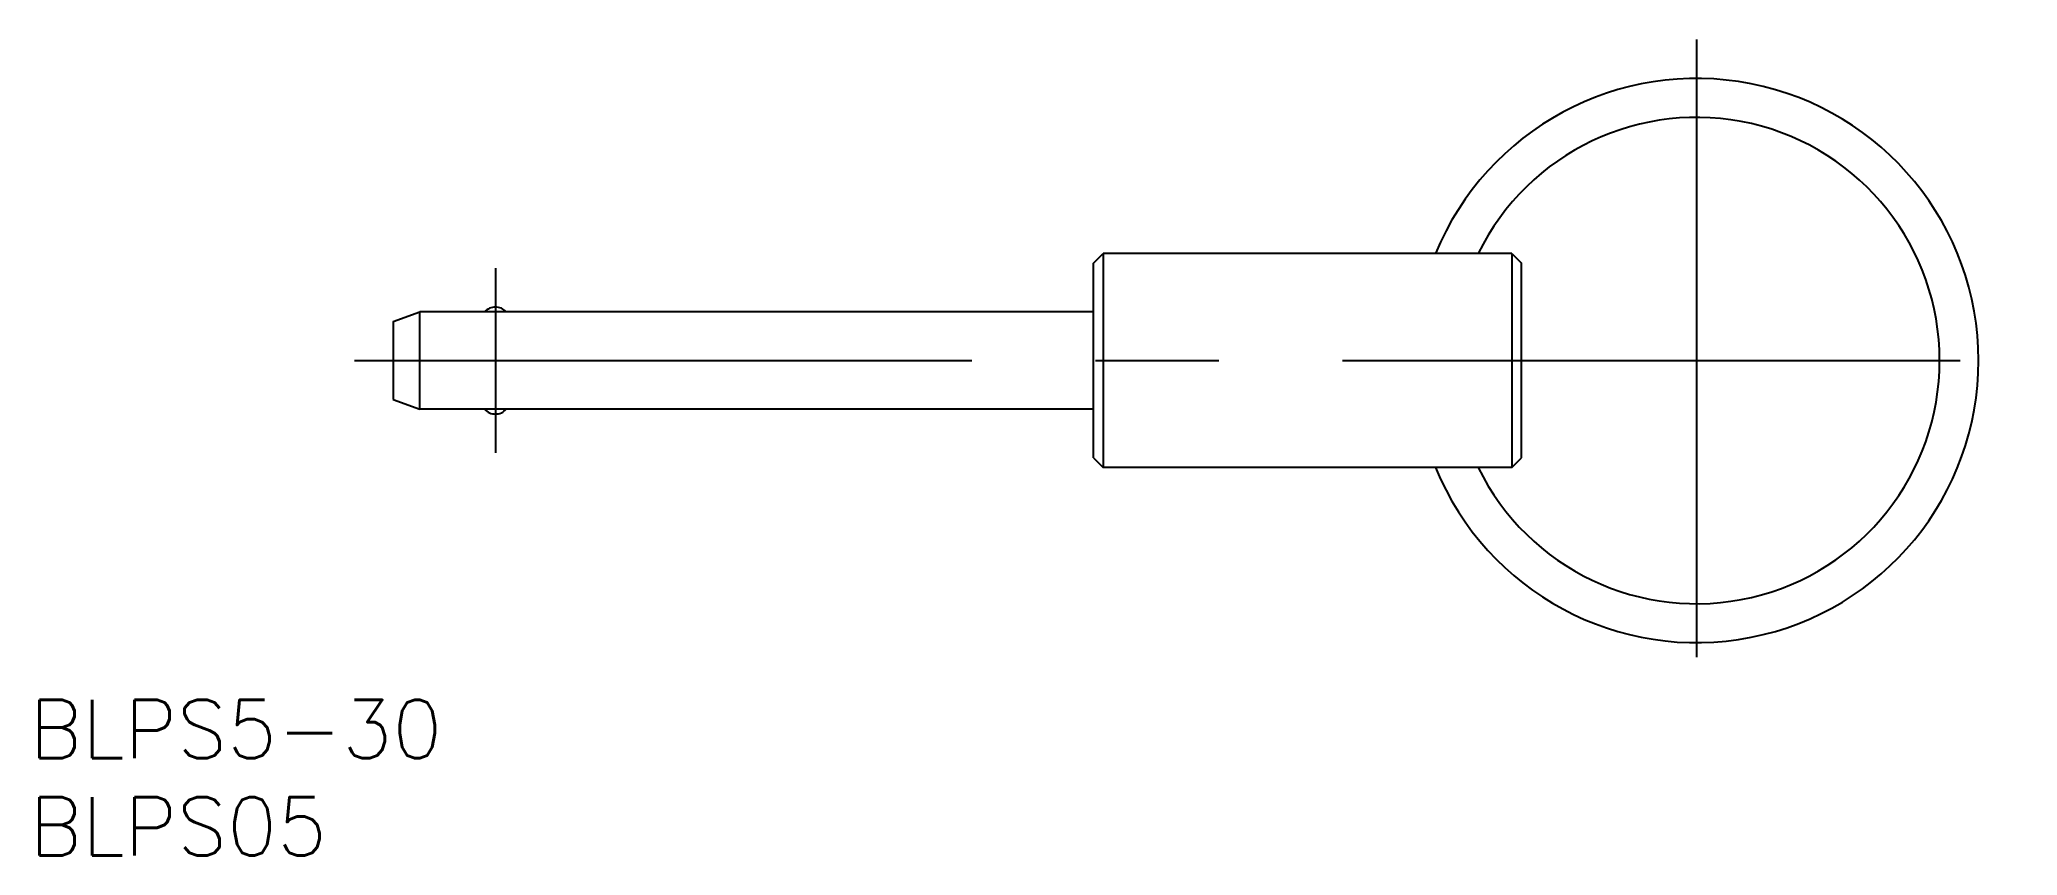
# Model space of a CAD drawing. Extents: x -18 to 83, y -25 to 16.
import ezdxf

# ---------------------------------------------------------------- set-up
doc = ezdxf.new("R2010")
doc.units = 0
doc.linetypes.add('CENTER', pattern=[50.8, 31.75, -6.35, 6.35, -6.35])
doc.layers.get('0').update_dxf_attribs({"linetype": 'CONTINUOUS'})
doc.layers.add('CENTER', color=1, linetype='CENTER')
doc.styles.get("Standard").update_dxf_attribs({"font": 'txt.shx', "height": 3, "bigfont": 'bigfont.shx'})

msp = doc.modelspace()

# ---------------------------------------------------------------- linework, layer by layer
at = {"color": 7, "linetype": 'CONTINUOUS'}
for p, q in [((36, 5), (36.5, 5.5)), ((57.5, 5.5), (36.5, 5.5)), ((36.5, 5.5), (36.5, -5.5)), ((57.5, 5.5), (58, 5)), ((57.5, 5.5), (57.5, -5.5)), ((36, -5), (36, 5)), ((58, -5), (58, 5)), ((0, 2), (1.37, 2.5)), ((36, 2.5), (1.37, 2.5)), ((1.37, -2.5), (1.37, 2.5)), ((0, 2), (0, -2)), ((0, -2), (1.37, -2.5)), ((36, -2.5), (1.37, -2.5)), ((36, -5), (36.5, -5.5)), ((57.5, -5.5), (58, -5)), ((57.5, -5.5), (36.5, -5.5))]:
    msp.add_line(p, q, dxfattribs=at)
for centre, radius, start, end in [((67, 0), 14.5, 202.291, 157.709), ((67, 0), 12.5, 206.1039, 153.8961), ((5.25, 2), 0.75, 41.8103, 138.1897), ((5.25, -2), 0.75, 221.8103, 318.1897)]:
    msp.add_arc(centre, radius, start, end, dxfattribs=at)
at = {"layer": 'CENTER', "color": 1, "linetype": 'CENTER'}
for p, q in [((67, 16.5), (67, -16.5)), ((5.25, 4.75), (5.25, -4.75)), ((-2, 0), (83.5, 0))]:
    msp.add_line(p, q, dxfattribs=at)

# ---------------------------------------------------------------- texts
at = {"color": 7, "linetype": 'CONTINUOUS'}
for s, p in [('BLPS5-30', (-18.7, -20.44)), ('BLPS05', (-18.7, -25.44))]:
    msp.add_text(s, height=3, dxfattribs=at).set_placement(p)

doc.saveas('drawing.dxf')
